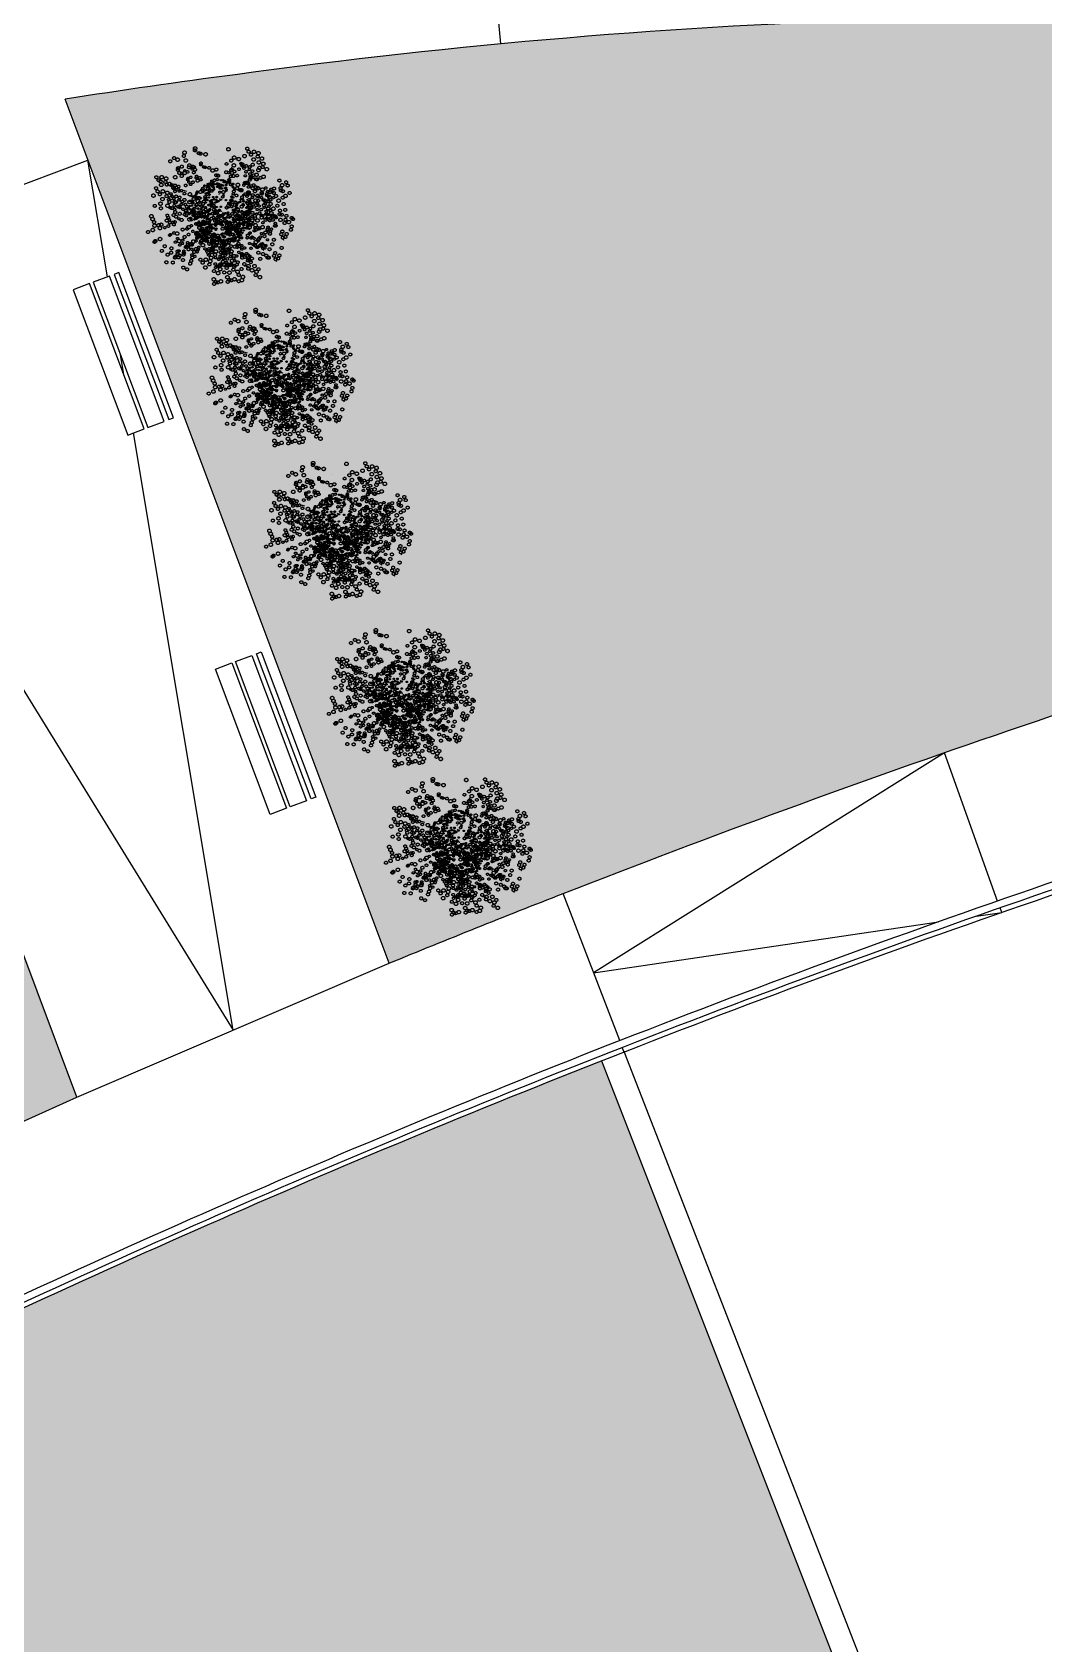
# Model space of a CAD drawing. Header units: millimetres. Extents: x 441061 to 442903, y 4515148 to 4515613.
# Drawn here: x 441858.38 to 441868.8, y 4515570.39 to 4515587 of the extents above; entities that cross this region are included whole.
import ezdxf

# ---------------------------------------------------------------- set-up
doc = ezdxf.new("R2010")
doc.units = ezdxf.units.MM
doc.linetypes.add('PUNTOS2', pattern=[0.125, 0, -0.125])
doc.layers.add('01_cesped', color=7, linetype='Continuous', true_color=0x659a66)
for name, color, linetype in [('01_photinia', 7, 'Continuous'), ('01_piscinas', 254, 'Continuous'), ('ARBOL', 116, 'Continuous')]:
    doc.layers.add(name, color=color, linetype=linetype)

# ---------------------------------------------------------------- blocks, each defined once
blk = doc.blocks.new('A$C43804232')
at = {"layer": 'ARBOL', "color": 98, "linetype": 'PUNTOS2', "ltscale": 10}
for p, q in [((2.194, 4.117), (2.234, 4.109)), ((2.96, 4.157), (2.981, 4.169)), ((2.236, 3.924), (2.276, 3.916)), ((3.483, 3.626), (3.504, 3.637)), ((3.605, 3.906), (3.626, 3.917)), ((0.431, 3.345), (0.427, 3.355)), ((1.587, 3.341), (1.575, 3.373)), ((0.082, 2.589), (0.078, 2.599)), ((0.771, 2.695), (0.679, 2.695)), ((2.421, 2.498), (2.461, 2.49)), ((0.423, 2.18), (0.423, 2.18)), ((1.477, 2.261), (1.498, 2.272)), ((3.451, 2.135), (3.441, 2.253)), ((1.149, 0.989), (1.088, 0.805))]:
    blk.add_line(p, q, dxfattribs=at)
at = {"layer": 'ARBOL', "color": 202, "linetype": 'PUNTOS2', "ltscale": 10}
for p, q in [((2.162, 3.694), (2.193, 3.688)), ((2.195, 3.545), (2.226, 3.539)), ((2.751, 3.725), (2.767, 3.734)), ((3.248, 3.531), (3.264, 3.54)), ((0.806, 3.1), (0.803, 3.108)), ((1.519, 3.018), (1.521, 3.022)), ((1.696, 3.097), (1.686, 3.122)), ((1.875, 3.148), (1.877, 3.153)), ((3.154, 3.316), (3.17, 3.325)), ((2.246, 2.775), (2.252, 2.789)), ((2.642, 2.754), (2.652, 2.738)), ((2.691, 2.83), (2.701, 2.814)), ((2.95, 2.596), (2.961, 2.593)), ((2.337, 2.448), (2.368, 2.442)), ((2.947, 2.257), (2.958, 2.254)), ((3.077, 2.307), (3.087, 2.304)), ((3.129, 2.169), (3.121, 2.26)), ((2.457, 1.787), (2.492, 1.829))]:
    blk.add_line(p, q, dxfattribs=at)
at = {"layer": 'ARBOL', "color": 12, "linetype": 'PUNTOS2', "ltscale": 10}
for p, q in [((0.537, 2.519), (0.534, 2.526)), ((1.067, 2.6), (0.997, 2.6)), ((1.497, 2.776), (1.497, 2.776)), ((1.775, 2.83), (1.745, 2.859)), ((1.863, 2.463), (1.873, 2.46)), ((0.8, 2.204), (0.8, 2.204)), ((1.348, 2.159), (1.269, 2.12)), ((1.611, 2.266), (1.627, 2.275))]:
    blk.add_line(p, q, dxfattribs=at)
at = {"layer": 'ARBOL', "color": 10, "linetype": 'PUNTOS2', "ltscale": 10}
for p, q in [((2.243, 2.235), (2.253, 2.22)), ((1.358, 1.288), (1.312, 1.147))]:
    blk.add_line(p, q, dxfattribs=at)
at = {"layer": 'ARBOL', "color": 98, "linetype": 'PUNTOS2', "ltscale": 10}
blk.add_lwpolyline([(3.742, 3.061), (3.715, 2.975), (3.715, 2.975), (3.718, 2.931)], dxfattribs=at)
at = {"layer": 'ARBOL', "color": 12, "linetype": 'PUNTOS2', "ltscale": 10}
blk.add_lwpolyline([(3.353, 2.882), (3.332, 2.816), (3.332, 2.816), (3.335, 2.781)], dxfattribs=at)
at = {"layer": 'ARBOL', "color": 202, "linetype": 'PUNTOS2', "ltscale": 10}
blk.add_lwpolyline([(2.849, 1.992), (2.813, 1.973), (2.813, 1.973), (2.8, 1.957)], dxfattribs=at)
at = {"layer": 'ARBOL', "color": 98, "linetype": 'PUNTOS2', "ltscale": 10}
for centre, radius in [((1.55, 4.42), 0.0457), ((2.315, 4.449), 0.0457), ((2.353, 4.483), 0.0457), ((2.573, 4.436), 0.0457), ((2.676, 4.405), 0.0457), ((1.156, 4.129), 0.0457), ((1.219, 4.331), 0.0457), ((1.303, 4.203), 0.0526), ((1.32, 4.373), 0.0457), ((1.392, 3.955), 0.0457), ((1.392, 4.152), 0.0457), ((1.455, 4.157), 0.0457), ((1.487, 4.218), 0.0457), ((1.527, 3.936), 0.0457), ((1.622, 4.002), 0.0457), ((1.635, 4.292), 0.0526), ((1.685, 4.204), 0.0457), ((1.77, 4.075), 0.0526), ((1.879, 4.223), 0.0457), ((1.921, 4.029), 0.0457), ((2.006, 3.901), 0.0526), ((2.06, 4.261), 0.0457), ((2.074, 4.1), 0.0457), ((2.184, 4.085), 0.0457), ((2.202, 4.145), 0.0457), ((2.226, 3.892), 0.0457), ((2.243, 4.291), 0.0457), ((2.244, 3.951), 0.0457), ((2.359, 4.105), 0.0526), ((2.357, 4.256), 0.0457), ((2.437, 4.354), 0.0526), ((2.46, 4.224), 0.0457), ((2.528, 3.945), 0.0457), ((2.714, 4.142), 0.0457), ((2.796, 4.27), 0.0457), ((2.798, 4.107), 0.0457), ((2.887, 4.225), 0.0457), ((2.906, 4.15), 0.0457), ((3.214, 4.096), 0.0457), ((3.442, 4.018), 0.0457), ((3.532, 3.973), 0.0457), ((3.551, 3.899), 0.0457), ((0.242, 3.395), 0.0526), ((0.292, 3.529), 0.0526), ((0.393, 3.501), 0.0457), ((0.461, 3.626), 0.0526), ((0.572, 3.527), 0.0526), ((0.622, 3.661), 0.0526), ((0.722, 3.633), 0.0457), ((0.741, 3.539), 0.0526), ((0.791, 3.758), 0.0526), ((0.807, 3.504), 0.0526), ((0.945, 3.436), 0.0526), ((1.017, 3.65), 0.0526), ((1.046, 3.554), 0.0457), ((1.085, 3.441), 0.0457), ((1.336, 3.407), 0.0526), ((1.359, 3.463), 0.0526), ((1.408, 3.597), 0.0526), ((1.5, 3.816), 0.0457), ((1.509, 3.569), 0.0457), ((1.593, 3.441), 0.0526), ((1.651, 3.802), 0.0526), ((1.736, 3.642), 0.0457), ((1.763, 3.761), 0.0457), ((1.858, 3.827), 0.0457), ((1.887, 3.628), 0.0526), ((1.992, 3.745), 0.0457), ((2.143, 3.833), 0.0526), ((2.173, 3.707), 0.0457), ((2.26, 3.528), 0.0457), ((2.328, 3.653), 0.0526), ((2.344, 3.4), 0.0526), ((2.555, 3.546), 0.0526), ((2.583, 3.45), 0.0457), ((2.719, 3.626), 0.0457), ((2.768, 3.761), 0.0457), ((2.833, 3.591), 0.0457), ((2.903, 3.418), 0.0457), ((2.956, 3.871), 0.0457), ((3.076, 3.489), 0.0457), ((3.092, 3.817), 0.0457), ((3.113, 3.445), 0.0457), ((3.127, 3.56), 0.0457), ((3.236, 3.725), 0.0457), ((3.36, 3.89), 0.0457), ((3.374, 3.518), 0.0457), ((3.429, 3.619), 0.0457), ((3.444, 3.856), 0.0457), ((3.487, 3.654), 0.0457), ((3.494, 3.691), 0.0457), ((3.518, 3.427), 0.0457), ((0.136, 3.193), 0.0457), ((0.234, 3.233), 0.0457), ((0.329, 3.299), 0.0457), ((0.359, 3.1), 0.0526), ((0.441, 2.917), 0.0526), ((0.477, 3.373), 0.0526), ((0.61, 3.014), 0.0526), ((0.634, 3.337), 0.0457), ((1.004, 3.26), 0.0457), ((1.179, 3.126), 0.0526), ((1.179, 3.07), 0.0457), ((1.351, 3.301), 0.0457), ((1.396, 2.95), 0.0526), ((1.446, 3.367), 0.0457), ((1.475, 3.167), 0.0526), ((1.731, 3.372), 0.0526), ((1.79, 3.196), 0.0457), ((1.872, 3.377), 0.0457), ((1.897, 2.938), 0.0457), ((2.074, 3.14), 0.0457), ((2.102, 3.26), 0.0457), ((2.173, 2.959), 0.0526), ((2.197, 3.326), 0.0457), ((2.226, 3.126), 0.0526), ((2.274, 2.931), 0.0457), ((2.331, 3.244), 0.0457), ((2.342, 3.056), 0.0526), ((2.482, 3.331), 0.0526), ((2.542, 3.155), 0.0457), ((2.565, 3.39), 0.0457), ((2.623, 3.336), 0.0457), ((2.921, 3.398), 0.0457), ((2.998, 3.32), 0.0526), ((3.099, 3.292), 0.0457), ((3.327, 3.379), 0.0457), ((3.396, 3.055), 0.0526), ((3.497, 3.173), 0.0457), ((3.537, 3.06), 0.0457), ((3.654, 2.935), 0.0457), ((3.723, 3.06), 0.0526), ((3.729, 3.241), 0.0526), ((3.8, 3.048), 0.0457), ((3.83, 3.359), 0.0457), ((3.855, 3.16), 0.0526), ((3.904, 3.294), 0.0526), ((4.005, 3.266), 0.0457), ((4.074, 3.391), 0.0526), ((0.127, 2.617), 0.0526), ((0.391, 2.783), 0.0526), ((0.478, 2.687), 0.0457), ((0.626, 2.761), 0.0526), ((0.764, 2.692), 0.0526), ((0.823, 2.516), 0.0457), ((0.854, 2.693), 0.0457), ((0.952, 2.733), 0.0457), ((1.227, 2.854), 0.0526), ((1.328, 2.826), 0.0457), ((1.691, 2.634), 0.0457), ((1.739, 2.67), 0.0457), ((1.834, 2.736), 0.0457), ((1.863, 2.536), 0.0526), ((1.981, 2.81), 0.0526), ((2.119, 2.741), 0.0526), ((2.175, 2.656), 0.0457), ((2.358, 2.803), 0.0526), ((2.356, 2.444), 0.0457), ((2.496, 2.735), 0.0526), ((2.572, 2.5), 0.0457), ((2.597, 2.853), 0.0457), ((2.637, 2.74), 0.0457), ((2.653, 2.526), 0.0526), ((2.65, 2.751), 0.0457), ((2.662, 2.448), 0.0457), ((2.713, 2.519), 0.0457), ((2.733, 2.633), 0.0457), ((2.888, 2.503), 0.0526), ((2.908, 2.617), 0.0526), ((3.026, 2.784), 0.0457), ((3.099, 2.807), 0.0526), ((3.109, 2.666), 0.0457), ((3.152, 2.498), 0.0457), ((3.247, 2.564), 0.0457), ((3.378, 2.89), 0.0526), ((3.394, 2.637), 0.0526), ((3.455, 2.879), 0.0457), ((3.532, 2.569), 0.0526), ((3.658, 2.488), 0.0526), ((3.708, 2.622), 0.0526), ((3.8, 2.842), 0.0457), ((3.808, 2.594), 0.0457), ((3.877, 2.719), 0.0526), ((3.893, 2.466), 0.0526), ((3.975, 2.749), 0.0457), ((4.044, 2.874), 0.0526), ((4.103, 2.612), 0.0526), ((4.114, 2.457), 0.0457), ((4.131, 2.516), 0.0457), ((4.14, 2.835), 0.0526), ((4.168, 2.739), 0.0457), ((0.729, 2.218), 0.0457), ((0.752, 2.106), 0.0526), ((0.902, 2.212), 0.0457), ((0.92, 2.265), 0.0457), ((1.176, 1.979), 0.0457), ((1.233, 2.295), 0.0457), ((1.427, 2.401), 0.0457), ((1.737, 2.023), 0.0457), ((1.952, 2.088), 0.0457), ((2.056, 2.284), 0.132), ((2.066, 2.053), 0.0457), ((2.221, 1.999), 0.0457), ((2.292, 2.11), 0.0457), ((2.358, 2.281), 0.0457), ((2.546, 2.324), 0.0457), ((2.899, 1.997), 0.0526), ((2.949, 2.131), 0.0526), ((3.017, 2.385), 0.0457), ((3.046, 2.185), 0.0526), ((3.049, 2.103), 0.0457), ((3.134, 1.974), 0.0526), ((3.145, 2.232), 0.0457), ((3.168, 2.348), 0.0457), ((3.176, 1.951), 0.0526), ((3.176, 2.396), 0.0457), ((3.226, 2.086), 0.0526), ((3.276, 2.364), 0.0526), ((3.326, 2.057), 0.0457), ((3.362, 2.275), 0.0457), ((3.411, 1.929), 0.0526), ((3.444, 2.303), 0.0457), ((3.551, 2.286), 0.0457), ((3.592, 2.393), 0.0457), ((3.623, 2.206), 0.0457), ((3.65, 2.326), 0.0457), ((3.745, 2.392), 0.0457), ((3.774, 2.193), 0.0526), ((3.822, 1.998), 0.0457), ((3.879, 2.31), 0.0457), ((3.891, 2.122), 0.0526), ((4.031, 2.398), 0.0526), ((4.073, 1.98), 0.0526), ((4.146, 2.195), 0.0526), ((4.156, 2.039), 0.0457), ((4.171, 2.403), 0.0457), ((4.174, 2.099), 0.0457), ((4.214, 1.985), 0.0457), ((0.053, 1.601), 0.0526), ((0.112, 1.595), 0.0457), ((0.203, 1.707), 0.0457), ((0.221, 1.76), 0.0457), ((0.248, 1.915), 0.0526), ((0.626, 1.53), 0.0526), ((0.703, 1.568), 0.0457), ((1.041, 1.632), 0.0457), ((1.39, 1.7), 0.0457), ((1.573, 1.645), 0.0526), ((1.596, 1.483), 0.0457), ((1.664, 1.608), 0.0526), ((1.779, 1.562), 0.0457), ((1.937, 1.83), 0.0457), ((1.985, 1.478), 0.0526), ((1.983, 1.779), 0.0457), ((2.085, 1.462), 0.0457), ((2.093, 1.624), 0.0526), ((2.18, 1.528), 0.0457), ((2.358, 1.584), 0.0526), ((2.484, 1.614), 0.0457), ((2.591, 1.816), 0.0526), ((2.638, 1.532), 0.0526), ((2.663, 1.521), 0.0526), ((2.666, 1.765), 0.0526), ((2.779, 1.537), 0.0457), ((2.792, 1.794), 0.0457), ((2.892, 1.658), 0.0526), ((2.891, 1.834), 0.0457), ((2.986, 1.9), 0.0457), ((3.015, 1.701), 0.0526), ((3.122, 1.484), 0.0457), ((3.263, 1.855), 0.0457), ((3.455, 1.601), 0.0457), ((3.463, 1.763), 0.0526), ((3.513, 1.898), 0.0526), ((3.55, 1.667), 0.0457), ((3.613, 1.869), 0.0457), ((3.698, 1.741), 0.0526), ((0.166, 1.276), 0.0526), ((0.266, 1.248), 0.0457), ((0.318, 0.948), 0.0457), ((0.371, 1.054), 0.0526), ((0.407, 1.299), 0.0526), ((0.558, 1.405), 0.0457), ((0.589, 1.17), 0.0457), ((0.621, 1.387), 0.0457), ((0.629, 1.056), 0.0457), ((0.679, 1.047), 0.0457), ((0.778, 1.087), 0.0457), ((0.786, 1.249), 0.0526), ((0.873, 1.153), 0.0457), ((0.902, 0.954), 0.0526), ((1.446, 1.377), 0.0526), ((1.606, 1.202), 0.0457), ((1.68, 1.355), 0.0526), ((1.807, 1.009), 0.0457), ((1.822, 1.266), 0.0457), ((1.936, 1.232), 0.0457), ((1.986, 1.422), 0.0457), ((2.024, 1.039), 0.0457), ((2.209, 1.328), 0.0526), ((2.215, 1.086), 0.0457), ((2.444, 1.291), 0.0526), ((2.508, 1.103), 0.0457), ((2.738, 1.15), 0.0457), ((2.854, 0.977), 0.0526), ((2.889, 1.414), 0.0526), ((2.965, 1.333), 0.0457), ((3.121, 1.253), 0.0457), ((3.211, 1.422), 0.0457), ((3.228, 1.106), 0.0457), ((3.275, 1.093), 0.0457), ((3.298, 0.968), 0.0457), ((3.354, 0.94), 0.0457), ((3.376, 1.358), 0.0457), ((3.441, 1.068), 0.0457), ((3.476, 1.318), 0.0457), ((3.56, 1.284), 0.0457), ((3.669, 1.068), 0.0457), ((3.732, 1.182), 0.0457), ((0.408, 0.825), 0.0457), ((0.882, 0.541), 0.0526), ((0.931, 0.675), 0.0526), ((1.008, 0.501), 0.0457), ((1.032, 0.647), 0.0457), ((1.101, 0.772), 0.0526), ((1.117, 0.518), 0.0526), ((1.116, 0.686), 0.0457), ((1.223, 0.888), 0.0526), ((1.315, 0.556), 0.0526), ((1.365, 0.69), 0.0526), ((1.402, 0.46), 0.0457), ((1.466, 0.662), 0.0457), ((1.534, 0.787), 0.0526), ((1.55, 0.534), 0.0526), ((1.649, 0.741), 0.0457), ((1.657, 0.903), 0.0526), ((1.688, 0.466), 0.0526), ((1.76, 0.68), 0.0526), ((1.828, 0.471), 0.0457), ((1.84, 0.8), 0.0457), ((1.966, 0.902), 0.0457), ((2.056, 0.85), 0.0457), ((2.107, 0.921), 0.0457), ((2.213, 0.63), 0.0457), ((2.33, 0.457), 0.0526), ((2.624, 0.93), 0.0526), ((2.991, 0.533), 0.0457), ((3.067, 0.734), 0.0457), ((3.171, 0.92), 0.0457), ((3.198, 0.719), 0.0457), ((3.253, 0.916), 0.0457), ((3.255, 0.607), 0.0457), ((3.329, 0.842), 0.0457), ((3.354, 0.83), 0.0457), ((3.483, 0.561), 0.0457), ((3.502, 0.756), 0.0457), ((0.874, 0.379), 0.0457), ((0.969, 0.445), 0.0457), ((1.209, 0.354), 0.0457), ((1.308, 0.394), 0.0457), ((1.432, 0.261), 0.0526), ((1.747, 0.289), 0.0457), ((2.056, 0.169), 0.0526), ((2.147, 0.203), 0.0526), ((2.24, 0.244), 0.0457), ((2.341, 0.379), 0.0526), ((2.35, 0.255), 0.0526), ((2.433, 0.413), 0.0526), ((2.48, 0.191), 0.0526), ((2.534, 0.046), 0.0457), ((2.765, 0.4), 0.0526), ((2.819, 0.255), 0.0457), ((2.844, 0.229), 0.0457), ((3.129, 0.438), 0.0457)]:
    blk.add_circle(centre, radius, dxfattribs=at)
at = {"layer": 'ARBOL', "color": 202, "linetype": 'PUNTOS2', "ltscale": 10}
for centre, radius in [((1.667, 3.927), 0.0351), ((2.255, 3.95), 0.0351), ((2.284, 3.975), 0.0351), ((2.454, 3.94), 0.0351), ((2.533, 3.915), 0.0351), ((1.083, 3.417), 0.0405), ((1.363, 3.703), 0.0351), ((1.412, 3.859), 0.0351), ((1.477, 3.76), 0.0405), ((1.49, 3.891), 0.0351), ((1.546, 3.721), 0.0351), ((1.545, 3.569), 0.0351), ((1.594, 3.725), 0.0351), ((1.619, 3.772), 0.0351), ((1.628, 3.462), 0.0351), ((1.649, 3.554), 0.0351), ((1.722, 3.605), 0.0351), ((1.732, 3.828), 0.0405), ((1.745, 3.452), 0.0405), ((1.771, 3.761), 0.0351), ((1.836, 3.662), 0.0405), ((1.831, 3.42), 0.0351), ((1.904, 3.471), 0.0351), ((1.92, 3.775), 0.0351), ((1.952, 3.627), 0.0351), ((2.017, 3.528), 0.0405), ((2.059, 3.805), 0.0351), ((2.07, 3.681), 0.0351), ((2.123, 3.475), 0.0405), ((2.155, 3.669), 0.0351), ((2.168, 3.715), 0.0351), ((2.187, 3.521), 0.0351), ((2.2, 3.828), 0.0351), ((2.201, 3.566), 0.0351), ((2.289, 3.685), 0.0405), ((2.288, 3.801), 0.0351), ((2.349, 3.876), 0.0405), ((2.367, 3.776), 0.0351), ((2.419, 3.562), 0.0351), ((2.562, 3.713), 0.0351), ((2.604, 3.42), 0.0351), ((2.625, 3.811), 0.0351), ((2.627, 3.687), 0.0351), ((2.695, 3.777), 0.0351), ((2.71, 3.72), 0.0351), ((2.748, 3.504), 0.0351), ((2.853, 3.463), 0.0351), ((2.947, 3.678), 0.0351), ((3.059, 3.519), 0.0351), ((3.122, 3.618), 0.0351), ((3.124, 3.493), 0.0351), ((3.192, 3.583), 0.0351), ((3.206, 3.526), 0.0351), ((0.579, 2.983), 0.0351), ((0.655, 3.014), 0.0351), ((0.661, 3.139), 0.0405), ((0.699, 3.242), 0.0405), ((0.728, 3.065), 0.0351), ((0.776, 3.22), 0.0351), ((0.829, 3.316), 0.0405), ((0.841, 3.122), 0.0405), ((0.915, 3.24), 0.0405), ((0.953, 3.343), 0.0405), ((0.962, 3.094), 0.0351), ((1.03, 3.321), 0.0351), ((1.044, 3.25), 0.0405), ((1.095, 3.223), 0.0405), ((1.201, 3.17), 0.0405), ((1.247, 3.035), 0.0351), ((1.257, 3.335), 0.0405), ((1.279, 3.261), 0.0351), ((1.309, 3.174), 0.0351), ((1.382, 2.932), 0.0405), ((1.502, 3.148), 0.0405), ((1.514, 3.066), 0.0351), ((1.52, 3.191), 0.0405), ((1.558, 3.294), 0.0405), ((1.543, 3.012), 0.024), ((1.587, 3.117), 0.0351), ((1.609, 2.963), 0.0405), ((1.635, 3.273), 0.0351), ((1.681, 2.98), 0.024), ((1.7, 3.174), 0.0405), ((1.731, 3.195), 0.0208), ((1.74, 3.008), 0.024), ((1.772, 3.093), 0.024), ((1.776, 3.176), 0.0208), ((1.806, 3.121), 0.0405), ((1.81, 3.328), 0.0351), ((1.826, 2.984), 0.024), ((1.83, 3.225), 0.024), ((1.827, 3.166), 0.0208), ((1.852, 2.986), 0.0351), ((1.889, 3.253), 0.024), ((1.899, 3.143), 0.024), ((1.914, 3.125), 0.0351), ((1.926, 3.318), 0.0405), ((1.913, 3.211), 0.0208), ((1.938, 3.081), 0.0208), ((1.975, 3.229), 0.024), ((1.979, 3.162), 0.024), ((2.007, 3.408), 0.0351), ((2.032, 2.937), 0.0208), ((2.037, 3.111), 0.024), ((2.038, 3.189), 0.024), ((2.047, 3.079), 0.024), ((2.07, 2.943), 0.0351), ((2.061, 3.147), 0.0208), ((2.069, 3.012), 0.024), ((2.091, 3.035), 0.0351), ((2.116, 2.969), 0.0208), ((2.123, 3.165), 0.024), ((2.146, 3.379), 0.0351), ((2.14, 3.018), 0.0208), ((2.164, 3.085), 0.0351), ((2.162, 3.058), 0.024), ((2.187, 2.932), 0.0405), ((2.213, 3.241), 0.0351), ((2.266, 3.337), 0.0405), ((2.268, 3.022), 0.0351), ((2.278, 3.142), 0.0405), ((2.36, 3.168), 0.0208), ((2.384, 3.09), 0.0405), ((2.37, 2.956), 0.0208), ((2.38, 3.036), 0.0208), ((2.43, 2.954), 0.0351), ((2.418, 2.986), 0.0208), ((2.44, 3.254), 0.0405), ((2.432, 3.144), 0.024), ((2.448, 3.135), 0.0351), ((2.444, 3.099), 0.0208), ((2.446, 3.212), 0.0208), ((2.462, 3.181), 0.0351), ((2.466, 3.08), 0.0208), ((2.469, 2.977), 0.0208), ((2.492, 3.093), 0.0351), ((2.492, 3.193), 0.0208), ((2.496, 3.089), 0.0208), ((2.541, 2.953), 0.024), ((2.566, 3.316), 0.0351), ((2.555, 3.021), 0.0208), ((2.567, 3.066), 0.024), ((2.581, 3.134), 0.0208), ((2.623, 2.965), 0.0208), ((2.654, 3.289), 0.0351), ((2.708, 3.156), 0.0351), ((2.722, 3.141), 0.0351), ((2.781, 3.081), 0.0405), ((2.841, 3.211), 0.0351), ((2.858, 3.06), 0.0351), ((2.869, 3.177), 0.0351), ((2.88, 3.265), 0.0351), ((2.963, 3.392), 0.0351), ((3.033, 3.127), 0.0351), ((3.07, 3.233), 0.0351), ((3.112, 3.311), 0.0351), ((3.157, 3.338), 0.0351), ((3.163, 3.366), 0.0351), ((3.164, 2.968), 0.0351), ((3.181, 3.163), 0.0351), ((0.75, 2.911), 0.0405), ((1.678, 2.922), 0.0208), ((1.934, 2.787), 0.0351), ((1.973, 2.734), 0.024), ((2.027, 2.819), 0.0208), ((2.045, 2.837), 0.024), ((2.146, 2.804), 0.0405), ((2.154, 2.755), 0.024), ((2.157, 2.838), 0.0208), ((2.186, 2.877), 0.024), ((2.211, 2.888), 0.024), ((2.208, 2.829), 0.0208), ((2.224, 2.782), 0.0351), ((2.276, 2.878), 0.0405), ((2.271, 2.915), 0.024), ((2.289, 2.683), 0.0405), ((2.28, 2.805), 0.024), ((2.294, 2.874), 0.0208), ((2.302, 2.739), 0.024), ((2.312, 2.464), 0.024), ((2.338, 2.554), 0.0208), ((2.349, 2.695), 0.0208), ((2.395, 2.631), 0.0405), ((2.382, 2.5), 0.024), ((2.385, 2.583), 0.0208), ((2.39, 2.824), 0.0208), ((2.397, 2.44), 0.024), ((2.415, 2.903), 0.024), ((2.434, 2.771), 0.024), ((2.437, 2.574), 0.0208), ((2.438, 2.854), 0.0208), ((2.453, 2.45), 0.0351), ((2.454, 2.504), 0.0208), ((2.472, 2.722), 0.0351), ((2.503, 2.634), 0.0351), ((2.489, 2.844), 0.0208), ((2.515, 2.47), 0.0405), ((2.513, 2.643), 0.0351), ((2.508, 2.55), 0.024), ((2.506, 2.775), 0.0208), ((2.522, 2.619), 0.0208), ((2.531, 2.484), 0.024), ((2.561, 2.465), 0.0351), ((2.552, 2.704), 0.0208), ((2.561, 2.821), 0.024), ((2.577, 2.552), 0.0351), ((2.575, 2.889), 0.0208), ((2.576, 2.476), 0.0208), ((2.577, 2.44), 0.0208), ((2.583, 2.754), 0.024), ((2.585, 2.637), 0.024), ((2.601, 2.49), 0.0208), ((2.623, 2.53), 0.024), ((2.629, 2.747), 0.0208), ((2.647, 2.863), 0.0208), ((2.653, 2.76), 0.0208), ((2.696, 2.453), 0.0405), ((2.677, 2.822), 0.0208), ((2.711, 2.54), 0.0405), ((2.694, 2.919), 0.0208), ((2.702, 2.836), 0.0208), ((2.702, 2.502), 0.0208), ((2.727, 2.454), 0.0208), ((2.74, 2.773), 0.024), ((2.743, 2.667), 0.0208), ((2.761, 2.53), 0.0208), ((2.762, 2.87), 0.0208), ((2.788, 2.822), 0.0208), ((2.803, 2.668), 0.0351), ((2.811, 2.778), 0.0208), ((2.837, 2.898), 0.0208), ((2.859, 2.686), 0.0405), ((2.845, 2.828), 0.024), ((2.866, 2.578), 0.0351), ((2.857, 2.505), 0.0208), ((2.86, 2.896), 0.0208), ((2.866, 2.67), 0.0208), ((2.882, 2.632), 0.0208), ((2.883, 2.444), 0.0208), ((2.899, 2.448), 0.0351), ((2.916, 2.81), 0.0208), ((2.931, 2.611), 0.0208), ((2.934, 2.685), 0.0208), ((2.938, 2.767), 0.0208), ((2.948, 2.641), 0.0208), ((2.972, 2.499), 0.0351), ((3.012, 2.495), 0.0208), ((3.073, 2.75), 0.0405), ((3.086, 2.556), 0.0405), ((3.087, 2.877), 0.0405), ((3.133, 2.741), 0.0351), ((3.192, 2.503), 0.0405), ((3.195, 2.881), 0.0351), ((2.287, 2.407), 0.0351), ((2.288, 2.282), 0.0351), ((2.294, 1.947), 0.024), ((2.292, 2.187), 0.0208), ((2.304, 2.142), 0.0208), ((2.321, 2.354), 0.024), ((2.326, 2.17), 0.024), ((2.335, 2.422), 0.0208), ((2.343, 2.287), 0.024), ((2.343, 2.148), 0.0208), ((2.387, 2.178), 0.0208), ((2.39, 2.244), 0.0208), ((2.395, 2.087), 0.024), ((2.398, 2.243), 0.0208), ((2.398, 2.007), 0.0208), ((2.414, 2.293), 0.0208), ((2.433, 2.315), 0.0351), ((2.438, 2.117), 0.024), ((2.453, 1.96), 0.0208), ((2.478, 2), 0.0208), ((2.493, 2.408), 0.0208), ((2.523, 2.41), 0.0351), ((2.518, 2.068), 0.0208), ((2.53, 2.133), 0.0208), ((2.53, 1.991), 0.0208), ((2.56, 2.116), 0.024), ((2.601, 1.967), 0.024), ((2.677, 2.054), 0.024), ((2.705, 2.063), 0.0405), ((2.699, 1.938), 0.0351), ((2.693, 2.314), 0.024), ((2.694, 2.376), 0.0208), ((2.693, 2.364), 0.0208), ((2.698, 2.025), 0.0208), ((2.716, 2.273), 0.0208), ((2.743, 2.166), 0.0405), ((2.736, 2.101), 0.024), ((2.772, 1.989), 0.0351), ((2.77, 2.318), 0.0208), ((2.772, 2.343), 0.0208), ((2.78, 1.979), 0.0208), ((2.795, 2.361), 0.0351), ((2.783, 2.057), 0.0208), ((2.818, 2.208), 0.0405), ((2.82, 2.144), 0.0351), ((2.806, 2.106), 0.0208), ((2.812, 2.35), 0.0208), ((2.818, 2.228), 0.0208), ((2.842, 1.997), 0.024), ((2.863, 1.969), 0.0208), ((2.885, 2.046), 0.0405), ((2.878, 2.257), 0.0208), ((2.894, 2.244), 0.0351), ((2.895, 2.181), 0.0208), ((2.911, 2.333), 0.0351), ((2.918, 2.028), 0.0405), ((2.9, 2.368), 0.0208), ((2.903, 2.053), 0.024), ((2.918, 2.37), 0.0351), ((2.917, 1.987), 0.024), ((2.928, 2.272), 0.0208), ((2.956, 2.131), 0.0405), ((2.958, 2.264), 0.0208), ((2.985, 1.954), 0.0351), ((2.972, 2.274), 0.0208), ((2.973, 2.059), 0.0208), ((2.977, 2.014), 0.024), ((2.995, 2.345), 0.0405), ((2.993, 2.381), 0.0208), ((3, 1.973), 0.0208), ((3.009, 2.343), 0.0208), ((3.033, 2.11), 0.0351), ((3.061, 2.277), 0.0351), ((3.057, 2.322), 0.0208), ((3.062, 1.991), 0.024), ((3.06, 2.396), 0.0208), ((3.075, 2.353), 0.0208), ((3.098, 2.011), 0.0405), ((3.124, 2.298), 0.0351), ((3.177, 1.987), 0.0405), ((3.206, 2.286), 0.0351), ((3.237, 2.368), 0.0351), ((3.254, 1.965), 0.0351), ((3.261, 2.224), 0.0351), ((2.288, 1.746), 0.0405), ((2.287, 1.614), 0.0208), ((2.304, 1.837), 0.024), ((2.31, 1.816), 0.024), ((2.307, 1.757), 0.0208), ((2.318, 1.906), 0.0208), ((2.355, 1.52), 0.0405), ((2.342, 1.664), 0.024), ((2.339, 1.605), 0.0208), ((2.343, 1.933), 0.024), ((2.369, 1.844), 0.024), ((2.385, 1.768), 0.0351), ((2.378, 1.734), 0.024), ((2.39, 1.917), 0.0208), ((2.392, 1.802), 0.0208), ((2.401, 1.691), 0.024), ((2.41, 1.581), 0.024), ((2.424, 1.649), 0.0208), ((2.435, 1.947), 0.0208), ((2.468, 1.924), 0.0405), ((2.475, 1.917), 0.024), ((2.474, 1.861), 0.0208), ((2.504, 1.705), 0.0405), ((2.523, 1.697), 0.0405), ((2.525, 1.885), 0.0405), ((2.509, 1.843), 0.0208), ((2.533, 1.623), 0.0208), ((2.536, 1.755), 0.0208), ((2.538, 1.803), 0.0208), ((2.58, 1.702), 0.024), ((2.583, 1.785), 0.0208), ((2.586, 1.825), 0.0208), ((2.595, 1.642), 0.024), ((2.612, 1.709), 0.0351), ((2.608, 1.537), 0.024), ((2.623, 1.907), 0.0351), ((2.623, 1.901), 0.024), ((2.638, 1.834), 0.024), ((2.635, 1.775), 0.0208), ((2.652, 1.706), 0.0208), ((2.654, 1.529), 0.0208), ((2.655, 1.493), 0.0208), ((2.697, 1.615), 0.0405), ((2.678, 1.543), 0.0208), ((2.699, 1.803), 0.0405), ((2.697, 1.861), 0.024), ((2.7, 1.583), 0.024), ((2.706, 1.751), 0.024), ((2.72, 1.82), 0.0208), ((2.728, 1.685), 0.024), ((2.755, 1.553), 0.0351), ((2.774, 1.677), 0.0208), ((2.794, 1.835), 0.0405), ((2.775, 1.641), 0.0208), ((2.782, 1.838), 0.024), ((2.797, 1.902), 0.0208), ((2.799, 1.691), 0.0208), ((2.821, 1.731), 0.024), ((2.824, 1.816), 0.0208), ((2.875, 1.491), 0.0351), ((2.876, 1.668), 0.0351), ((2.886, 1.834), 0.024), ((2.883, 1.751), 0.0208), ((2.904, 1.791), 0.024), ((2.945, 1.621), 0.0351), ((3.072, 1.571), 0.0351), ((3.132, 1.759), 0.0351), ((3.138, 1.883), 0.0405), ((3.148, 1.541), 0.0351), ((3.205, 1.81), 0.0351), ((3.213, 1.514), 0.0351), ((2.58, 1.412), 0.0351), ((3.345, 1.436), 0.0351)]:
    blk.add_circle(centre, radius, dxfattribs=at)
at = {"layer": 'ARBOL', "color": 12, "linetype": 'PUNTOS2', "ltscale": 10}
for centre, radius in [((3.343, 3.02), 0.0405), ((3.421, 3.111), 0.0351), ((3.44, 2.958), 0.0405), ((3.478, 3.061), 0.0405), ((3.555, 3.04), 0.0351), ((3.608, 3.136), 0.0405), ((0.573, 2.54), 0.0405), ((0.775, 2.668), 0.0405), ((0.814, 2.771), 0.0405), ((0.842, 2.594), 0.0351), ((0.944, 2.845), 0.0405), ((0.956, 2.651), 0.0405), ((1.062, 2.598), 0.0405), ((1.108, 2.463), 0.0351), ((1.131, 2.599), 0.0351), ((1.124, 2.568), 0.024), ((1.147, 2.527), 0.0208), ((1.192, 2.709), 0.024), ((1.207, 2.63), 0.0351), ((1.209, 2.497), 0.024), ((1.209, 2.688), 0.0208), ((1.274, 2.695), 0.0208), ((1.291, 2.483), 0.0208), ((1.297, 2.706), 0.0208), ((1.306, 2.457), 0.0208), ((1.353, 2.501), 0.024), ((1.356, 2.747), 0.024), ((1.382, 2.889), 0.0351), ((1.39, 2.489), 0.0208), ((1.419, 2.722), 0.0405), ((1.496, 2.701), 0.0351), ((1.549, 2.797), 0.0405), ((1.579, 2.647), 0.024), ((1.608, 2.69), 0.0208), ((1.662, 2.632), 0.0208), ((1.675, 2.469), 0.0208), ((1.685, 2.643), 0.0208), ((1.734, 2.756), 0.0208), ((1.749, 2.898), 0.024), ((1.775, 2.553), 0.0351), ((1.772, 2.831), 0.024), ((1.795, 2.552), 0.0208), ((1.812, 2.581), 0.0351), ((1.801, 2.803), 0.0208), ((1.846, 2.784), 0.0208), ((3.288, 2.441), 0.0405), ((3.285, 2.784), 0.0351), ((3.327, 2.544), 0.0405), ((3.338, 2.88), 0.0405), ((3.397, 2.871), 0.0351), ((3.398, 2.713), 0.0351), ((3.404, 2.523), 0.0351), ((3.457, 2.619), 0.0405), ((3.469, 2.424), 0.0405), ((3.533, 2.642), 0.0351), ((3.585, 2.738), 0.0405), ((3.631, 2.536), 0.0405), ((3.652, 2.463), 0.0351), ((3.659, 2.708), 0.0405), ((3.681, 2.634), 0.0351), ((0.665, 2), 0.0405), ((1.035, 2.233), 0.0351), ((1.053, 2.147), 0.0405), ((1.056, 2.345), 0.0208), ((1.063, 2.051), 0.0208), ((1.067, 2.413), 0.0208), ((1.117, 2.101), 0.024), ((1.118, 2.431), 0.024), ((1.115, 2.042), 0.0208), ((1.145, 2.047), 0.0208), ((1.168, 2.229), 0.0351), ((1.182, 2.269), 0.0351), ((1.177, 2.128), 0.024), ((1.186, 2.018), 0.024), ((1.2, 2.087), 0.0208), ((1.202, 2.348), 0.0208), ((1.215, 2.329), 0.0208), ((1.226, 2.397), 0.0208), ((1.239, 2.072), 0.0208), ((1.257, 2.227), 0.024), ((1.262, 2.105), 0.024), ((1.262, 1.966), 0.024), ((1.26, 2.31), 0.0208), ((1.315, 2.36), 0.024), ((1.312, 2.301), 0.0208), ((1.321, 1.994), 0.024), ((1.339, 2.103), 0.024), ((1.344, 1.952), 0.0208), ((1.379, 2.05), 0.0351), ((1.407, 1.97), 0.024), ((1.423, 2.293), 0.0351), ((1.483, 1.968), 0.024), ((1.52, 2.401), 0.0208), ((1.572, 2.374), 0.0351), ((1.563, 2.081), 0.0208), ((1.568, 2.189), 0.024), ((1.566, 1.954), 0.0208), ((1.636, 2.106), 0.024), ((1.651, 2.174), 0.0208), ((1.654, 2.311), 0.0208), ((1.653, 2.032), 0.0208), ((1.679, 1.984), 0.0208), ((1.695, 2.234), 0.024), ((1.713, 2.193), 0.024), ((1.735, 2.141), 0.0208), ((1.756, 2.029), 0.0208), ((1.774, 2.047), 0.024), ((1.81, 2.083), 0.0351), ((1.801, 2.01), 0.0208), ((1.856, 2.06), 0.024), ((1.853, 2.001), 0.0208), ((3.282, 2.316), 0.0351), ((3.355, 2.367), 0.0351), ((3.378, 2.214), 0.0405), ((3.415, 2.064), 0.0351), ((3.459, 2.304), 0.0351), ((3.467, 2.16), 0.0405), ((3.575, 2.371), 0.0405), ((3.608, 2.05), 0.0405), ((3.639, 2.417), 0.0351), ((3.663, 2.215), 0.0405), ((3.672, 2.096), 0.0351), ((3.683, 2.375), 0.0351), ((3.685, 2.142), 0.0351), ((3.716, 2.054), 0.0351), ((0.515, 1.759), 0.0405), ((0.561, 1.754), 0.0351), ((0.602, 1.509), 0.0405), ((0.631, 1.84), 0.0351), ((0.645, 1.881), 0.0351), ((0.679, 1.487), 0.0351), ((0.788, 1.526), 0.0405), ((0.903, 1.608), 0.0351), ((0.956, 1.704), 0.0405), ((0.953, 1.594), 0.0351), ((1.015, 1.733), 0.0351), ((1.079, 1.488), 0.0405), ((1.162, 1.936), 0.0208), ((1.204, 1.834), 0.024), ((1.207, 1.917), 0.0208), ((1.259, 1.907), 0.0208), ((1.276, 1.782), 0.0351), ((1.315, 1.741), 0.0208), ((1.33, 1.884), 0.024), ((1.353, 1.817), 0.024), ((1.376, 1.603), 0.024), ((1.399, 1.774), 0.0208), ((1.416, 1.585), 0.024), ((1.429, 1.918), 0.0208), ((1.445, 1.863), 0.024), ((1.459, 1.568), 0.0208), ((1.498, 1.536), 0.024), ((1.509, 1.876), 0.0208), ((1.519, 1.474), 0.024), ((1.543, 1.835), 0.0351), ((1.535, 1.579), 0.024), ((1.556, 1.608), 0.024), ((1.587, 1.587), 0.0405), ((1.575, 1.561), 0.024), ((1.575, 1.701), 0.0208), ((1.582, 1.868), 0.0208), ((1.595, 1.822), 0.0208), ((1.634, 1.829), 0.0208), ((1.645, 1.894), 0.0208), ((1.684, 1.792), 0.0405), ((1.702, 1.668), 0.0351), ((1.71, 1.452), 0.0351), ((1.722, 1.847), 0.0208), ((1.755, 1.764), 0.0405), ((1.767, 1.569), 0.0405), ((1.798, 1.927), 0.024), ((1.803, 1.665), 0.024), ((1.822, 1.758), 0.0208), ((1.843, 1.729), 0.0351), ((3.319, 1.866), 0.0405), ((0.719, 1.256), 0.0351), ((0.76, 1.338), 0.0405), ((0.928, 1.427), 0.0351), ((0.958, 1.34), 0.0351), ((0.997, 1.333), 0.0351), ((1.073, 1.363), 0.0351), ((1.146, 1.414), 0.0351), ((1.168, 1.261), 0.0405), ((1.416, 1.21), 0.0405), ((1.49, 1.41), 0.0208), ((1.649, 1.385), 0.0208), ((1.649, 1.369), 0.0208), ((1.678, 1.45), 0.024), ((1.749, 1.222), 0.0405), ((1.794, 1.419), 0.0208), ((1.808, 1.344), 0.0208)]:
    blk.add_circle(centre, radius, dxfattribs=at)
at = {"layer": 'ARBOL', "color": 10, "linetype": 'PUNTOS2', "ltscale": 10}
for centre, radius in [((1.885, 2.632), 0.0351), ((1.908, 2.478), 0.0405), ((1.892, 2.524), 0.0208), ((1.999, 2.688), 0.0405), ((1.996, 2.693), 0.0208), ((2.051, 2.514), 0.0208), ((2.058, 2.711), 0.024), ((2.078, 2.51), 0.0208), ((2.105, 2.636), 0.0405), ((2.13, 2.501), 0.0208), ((2.148, 2.57), 0.0351), ((2.201, 2.477), 0.024), ((2.216, 2.546), 0.0208), ((2.265, 2.663), 0.0208), ((1.87, 2.303), 0.0208), ((1.87, 2.145), 0.0208), ((1.872, 2.176), 0.0208), ((1.928, 1.962), 0.024), ((1.965, 1.935), 0.0351), ((1.96, 2.254), 0.0208), ((1.976, 2.133), 0.0351), ((2.056, 2.284), 0.102), ((1.985, 2.206), 0.0208), ((2.056, 2.284), 0.0603), ((2.018, 2.139), 0.0208), ((2.064, 2.106), 0.0351), ((2.075, 2.427), 0.024), ((2.078, 1.961), 0.024), ((2.076, 2.152), 0.0208), ((2.153, 2.186), 0.0208), ((2.183, 2.064), 0.0351), ((2.204, 2.239), 0.0208), ((2.214, 2.365), 0.0208), ((2.224, 2.411), 0.024), ((2.237, 2.15), 0.0351), ((2.227, 2.139), 0.0208), ((1.862, 1.839), 0.024), ((1.876, 1.501), 0.0351), ((1.883, 1.46), 0.0208), ((1.893, 1.607), 0.024), ((1.911, 1.7), 0.0208), ((1.964, 1.474), 0.0351), ((1.976, 1.486), 0.0208), ((1.978, 1.93), 0.0208), ((2.002, 1.664), 0.0405), ((2, 1.895), 0.0351), ((2.002, 1.621), 0.0351), ((2.002, 1.855), 0.024), ((2.001, 1.458), 0.0208), ((2.006, 1.843), 0.024), ((2.033, 1.461), 0.0208), ((2.045, 1.736), 0.024), ((2.043, 1.685), 0.0208), ((2.048, 1.811), 0.0208), ((2.054, 1.528), 0.0208), ((2.078, 1.652), 0.0351), ((2.084, 1.776), 0.0405), ((2.065, 1.508), 0.0208), ((2.067, 1.61), 0.0208), ((2.086, 1.921), 0.024), ((2.124, 1.813), 0.024), ((2.136, 1.889), 0.0208), ((2.151, 1.702), 0.0351), ((2.142, 1.683), 0.0208), ((2.151, 1.635), 0.0208), ((2.174, 1.549), 0.0405), ((2.177, 1.788), 0.024), ((2.18, 1.87), 0.0208), ((2.183, 1.561), 0.0208), ((2.202, 1.516), 0.0208), ((2.218, 1.478), 0.0208), ((2.235, 1.92), 0.024), ((2.232, 1.861), 0.0208), ((0.788, 1.162), 0.0351), ((1.191, 1.046), 0.0405), ((1.268, 1.025), 0.0351), ((1.321, 1.121), 0.0405), ((1.333, 1.054), 0.0351), ((1.486, 0.955), 0.0405), ((1.525, 1.058), 0.0405), ((1.602, 1.036), 0.0351), ((1.655, 1.132), 0.0405), ((1.743, 1.097), 0.0351), ((1.829, 1.05), 0.0405), ((1.865, 1.303), 0.0351), ((1.89, 1.143), 0.0351), ((1.903, 1.358), 0.0208), ((1.92, 1.413), 0.0208), ((1.961, 1.27), 0.0208), ((1.987, 1.221), 0.0351), ((2.002, 1.41), 0.0208), ((2.006, 1.398), 0.0208), ((2.031, 1.326), 0.0351), ((2.03, 1.327), 0.0208), ((2.042, 1.434), 0.0208), ((2.056, 1.181), 0.0351), ((2.095, 1.235), 0.0351), ((2.111, 1.447), 0.0208), ((2.177, 1.012), 0.0351), ((2.179, 1.362), 0.0351), ((2.184, 1.374), 0.0208), ((2.241, 1.39), 0.0208), ((2.404, 1.375), 0.0351), ((2.493, 1.242), 0.0405), ((2.67, 1.279), 0.0405), ((2.834, 1.091), 0.0351), ((2.914, 1.235), 0.0351), ((2.935, 1.08), 0.0351), ((2.958, 1.378), 0.0351), ((2.977, 1.231), 0.0351), ((2.978, 0.994), 0.0351), ((2.994, 1.367), 0.0351), ((3.011, 1.272), 0.0351), ((3.036, 1.175), 0.0351), ((3.054, 1.165), 0.0351), ((3.055, 1.25), 0.0351), ((3.122, 1.349), 0.0351), ((3.154, 0.959), 0.0351), ((3.169, 1.109), 0.0351), ((3.297, 1.349), 0.0351), ((1.153, 0.943), 0.0405), ((1.147, 0.818), 0.0351), ((1.22, 0.869), 0.0351), ((1.25, 0.912), 0.0351), ((1.333, 0.926), 0.0405), ((1.404, 0.799), 0.0351), ((1.48, 0.83), 0.0351), ((1.553, 0.881), 0.0351), ((1.576, 0.727), 0.0405), ((1.667, 0.938), 0.0405), ((1.773, 0.885), 0.0405), ((1.819, 0.75), 0.0351), ((1.881, 0.889), 0.0351), ((2.056, 0.657), 0.0405), ((2.126, 0.683), 0.0405), ((2.198, 0.715), 0.0351), ((2.267, 0.878), 0.0405), ((2.276, 0.818), 0.0405), ((2.282, 0.723), 0.0405), ((2.346, 0.845), 0.0405), ((2.382, 0.674), 0.0405), ((2.424, 0.562), 0.0351), ((2.601, 0.835), 0.0405), ((2.643, 0.723), 0.0351), ((2.663, 0.703), 0.0351), ((2.776, 0.937), 0.0351), ((2.882, 0.864), 0.0351)]:
    blk.add_circle(centre, radius, dxfattribs=at)

msp = doc.modelspace()

# ---------------------------------------------------------------- hatches: boundary and pattern name
at = {"layer": '01_cesped', "true_color": 0xc1d7c2}
h = msp.add_hatch(color=9, dxfattribs=at)
h.dxf.hatch_style = 1
h.paths.add_polyline_path([(441858.715, 4515586.311), (441860.166, 4515586.524), (441861.642, 4515586.715), (441862.782, 4515586.84), (441864.108, 4515586.96), (441865.39, 4515587.051), (441866.676, 4515587.116), (441867.992, 4515587.156), (441869.192, 4515587.17), (441870.884, 4515587.162), (441872.394, 4515587.127), (441873.609, 4515587.08), (441875.196, 4515586.99), (441876.83, 4515586.877), (441878.339, 4515586.785), (441880.215, 4515586.671), (441881.891, 4515586.569), (441884.376, 4515586.418), (441886.207, 4515586.306), (441888.03, 4515586.195), (441889.247, 4515586.121), (441889.645, 4515586.097), (441889.801, 4515585.064), (441888.028, 4515584.784), (441887.013, 4515584.612), (441885.799, 4515584.381), (441884.566, 4515584.114), (441883.172, 4515583.803), (441880.399, 4515583.158), (441879.211, 4515582.87), (441878.384, 4515582.666), (441877.307, 4515582.395), (441876.374, 4515582.156), (441875.311, 4515581.879), (441874.144, 4515581.568), (441873.117, 4515581.289), (441872.079, 4515580.979), (441870.829, 4515580.591), (441869.152, 4515580.045), (441867.441, 4515579.458), (441866.348, 4515579.067), (441865.52, 4515578.762), (441864.659, 4515578.437), (441863.85, 4515578.125), (441862.746, 4515577.687), (441862.057, 4515577.407), (441861.633, 4515578.537), (441861.216, 4515579.648), (441860.699, 4515581.025), (441860.254, 4515582.211), (441859.759, 4515583.531), (441859.232, 4515584.932)])
h = msp.add_hatch(color=9, dxfattribs=at)
h.dxf.hatch_style = 1
h.paths.add_polyline_path([(441830.666, 4515578.637), (441832.997, 4515579.325), (441835.53, 4515580.074), (441837.239, 4515580.574), (441838.97, 4515581.083), (441842.288, 4515582.053), (441845.645, 4515583.022), (441848.222, 4515583.746), (441850.719, 4515584.468), (441852.605, 4515585.031), (441854.104, 4515585.409), (441855.221, 4515585.659), (441856.011, 4515583.555), (441855.529, 4515583.337), (441855.255, 4515583.147), (441855.042, 4515582.855), (441854.904, 4515582.32), (441854.832, 4515581.794), (441854.724, 4515581.412), (441854.508, 4515581.133), (441854.19, 4515580.956), (441853.66, 4515580.849), (441852.943, 4515580.84), (441852.252, 4515580.883), (441851.615, 4515580.923), (441851.081, 4515580.928), (441850.519, 4515580.866), (441850.108, 4515580.724), (441849.77, 4515580.445), (441849.516, 4515579.95), (441849.403, 4515579.261), (441849.431, 4515578.414), (441849.536, 4515577.719), (441849.671, 4515577.136), (441849.853, 4515576.56), (441850.143, 4515575.902), (441850.535, 4515575.293), (441850.997, 4515574.82), (441851.571, 4515574.475), (441852.272, 4515574.303), (441852.966, 4515574.313), (441853.712, 4515574.473), (441854.309, 4515574.707), (441854.863, 4515575.022), (441855.33, 4515575.392), (441855.648, 4515575.737), (441855.978, 4515576.283), (441856.141, 4515576.797), (441856.226, 4515577.39), (441856.259, 4515578.098), (441856.285, 4515578.745), (441856.357, 4515579.371), (441856.469, 4515579.898), (441856.605, 4515580.391), (441856.765, 4515580.893), (441856.881, 4515581.237), (441858.837, 4515576.026), (441857.602, 4515575.465), (441856.204, 4515574.807), (441855.121, 4515574.28), (441854.062, 4515573.748), (441853.297, 4515573.36), (441851.558, 4515572.462), (441850.694, 4515572.01), (441849.663, 4515571.463), (441849.01, 4515571.108), (441847.716, 4515570.407), (441847.07, 4515570.056), (441845.44, 4515569.149), (441843.587, 4515568.119), (441842.683, 4515567.618), (441841.83, 4515567.146), (441840.637, 4515566.486), (441839.613, 4515565.919), (441838.152, 4515565.111)])
h = msp.add_hatch(color=9, dxfattribs=at)
h.dxf.hatch_style = 1
h.paths.add_polyline_path([(441849.28, 4515569.263), (441850.734, 4515566.636), (441857.515, 4515570.389), (441858.532, 4515568.551), (441859.319, 4515568.987), (441863.146, 4515562.071), (441868.64, 4515565.111), (441864.244, 4515576.399), (441863.348, 4515576.043), (441862.723, 4515575.786), (441861.049, 4515575.085), (441859.552, 4515574.428), (441858.197, 4515573.812), (441856.54, 4515573.027), (441854.8, 4515572.16), (441852.763, 4515571.117), (441850.51, 4515569.931)])

# ---------------------------------------------------------------- linework, layer by layer
at = {"layer": '01_piscinas'}
for p, q in [((441863.206, 4515586.882, 0), (441863.053, 4515588.5, 0)), ((441862.057, 4515577.407, 0), (441858.715, 4515586.311, 0)), ((441858.837, 4515576.026, 0), (441855.221, 4515585.659, 0)), ((441855.674, 4515584.452, 0), (441858.951, 4515585.682, 0)), ((441859.152, 4515584.48, 0), (441858.951, 4515585.682, 0)), ((441855.674, 4515584.452, 0), (441860.447, 4515576.716, 0)), ((441859.32, 4515583.473, 0), (441859.285, 4515583.678, 0)), ((441860.447, 4515576.716, 0), (441859.42, 4515582.872, 0)), ((441867.779, 4515579.576, 0), (441864.163, 4515577.308, 0)), ((441868.327, 4515578.047, 0), (441867.779, 4515579.576, 0)), ((441864.432, 4515576.608, 0), (441863.85, 4515578.125, 0)), ((441868.106, 4515577.89, 0), (441868.37, 4515577.929)), ((441868.37, 4515577.929), (441868.353, 4515577.976, 0)), ((441864.163, 4515577.308, 0), (441867.718, 4515577.833, 0)), ((441858.837, 4515576.026, 0), (441862.057, 4515577.407, 0)), ((441864.477, 4515576.491), (441864.459, 4515576.538, 0)), ((441864.477, 4515576.491), (441872.136, 4515556.821)), ((441864.244, 4515576.399), (441871.813, 4515556.963))]:
    msp.add_line(p, q, dxfattribs=at)
for points in [[(441786.003, 4515588.09), (441796.564, 4515570.432), (441796.739, 4515570.482), (441802.706, 4515572.214), (441809.206, 4515574.091), (441813.797, 4515575.416), (441819.706, 4515577.096), (441823.804, 4515578.304), (441824.241, 4515578.433), (441836.134, 4515581.947), (441839.208, 4515582.846), (441839.25, 4515582.859), (441844.43, 4515584.373, 0.005834), (441852.509, 4515586.693, -0.002251), (441853.093, 4515586.838, -0.002318), (441853.693, 4515586.982, -0.000235), (441853.708, 4515586.985, -0.000109), (441853.737, 4515586.992, -0.024812), (441860.253, 4515588.175, -0.026464), (441867.273, 4515588.764, -0.005162), (441868.648, 4515588.792, -0.022761), (441876.964, 4515588.498), (441881.991, 4515588.192), (441897.948, 4515587.22)], [(441897.872, 4515584.322, 0.016487), (441894.011, 4515583.992, 0.014757), (441886.573, 4515582.885, 0.006475), (441880.796, 4515581.582, 0.008166), (441873.562, 4515579.727, 0.021654), (441864.443, 4515576.612, 0.020322), (441856.159, 4515572.981, 0.00713), (441850.601, 4515570.121, 0.000222), (441850.429, 4515570.029), (441849.14, 4515569.33), (441847.851, 4515568.631, 0.002681), (441845.798, 4515567.485), (441838.897, 4515563.666), (441836.282, 4515562.223), (441828.367, 4515557.855), (441823.424, 4515555.116), (441810.255, 4515547.817), (441810.141, 4515547.753), (441820.923, 4515529.756)], [(441897.87, 4515584.247, 0.016462), (441894.02, 4515583.918, 0.014755), (441886.587, 4515582.812, 0.006474), (441880.814, 4515581.509, 0.008165), (441873.583, 4515579.655, 0.021653), (441864.47, 4515576.542, 0.020322), (441856.192, 4515572.914, 0.00713), (441850.636, 4515570.055, 0.000222), (441850.464, 4515569.963), (441849.175, 4515569.264), (441847.887, 4515568.565, 0.002681), (441845.835, 4515567.419), (441838.933, 4515563.6), (441836.318, 4515562.157), (441828.404, 4515557.79), (441823.461, 4515555.05), (441810.292, 4515547.751), (441810.245, 4515547.725), (441820.987, 4515529.795)]]:
    msp.add_lwpolyline(points, format="xyb", dxfattribs=at)
at = {"layer": '01_piscinas', "elevation": 0}
for points in [[(441875.196, 4515586.995, 0.018198), (441868.663, 4515587.167, 0.005162), (441867.322, 4515587.139, 0.026485), (441860.468, 4515586.564, 0.006797), (441858.715, 4515586.311, 0.006797)], [(441862.057, 4515577.407, -0.004276), (441863.85, 4515578.125, -0.021688), (441873.117, 4515581.289, -0.003659), (441876.374, 4515582.156)], [(441838.152, 4515565.111), (441845.004, 4515568.902, -0.002679), (441847.07, 4515570.056), (441848.363, 4515570.757), (441849.657, 4515571.459, -0.000228), (441849.835, 4515571.554, -0.007137), (441855.44, 4515574.439, -0.008301), (441858.837, 4515576.026)]]:
    msp.add_lwpolyline(points, format="xyb", dxfattribs=at)
for points in [[(441858.968, 4515584.411), (441858.799, 4515584.348), (441859.361, 4515582.85), (441859.53, 4515582.913), (441858.968, 4515584.411)], [(441859.567, 4515582.927), (441859.736, 4515582.991), (441859.174, 4515584.488), (441859.005, 4515584.425), (441859.567, 4515582.927)], [(441859.784, 4515583.009), (441859.831, 4515583.026), (441859.268, 4515584.524), (441859.221, 4515584.506), (441859.784, 4515583.009)], [(441860.473, 4515580.515), (441860.641, 4515580.578), (441861.204, 4515579.081), (441861.035, 4515579.017), (441860.473, 4515580.515)], [(441860.689, 4515580.596), (441860.736, 4515580.614), (441861.298, 4515579.116), (441861.252, 4515579.099), (441860.689, 4515580.596)], [(441860.998, 4515579.003), (441860.829, 4515578.94), (441860.267, 4515580.438), (441860.435, 4515580.501), (441860.998, 4515579.003)]]:
    msp.add_lwpolyline(points, dxfattribs=at)
at = {"layer": '01_piscinas'}
for start, end in [(106.37692, 111.33839), (111.34412, 115.99508), (111.33839, 111.34412), (111.33839, 111.34412)]:
    msp.add_arc((441904.944, 4515472.934), 111.182, start, end, dxfattribs=at)

# ---------------------------------------------------------------- block references
at = {"layer": '01_photinia', "ltscale": 0.25, "rotation": 272.7506759366423}
for p, xscale, yscale, zscale in [((441859.514, 4515585.796, 0), 0.3374999999995718, 0.3374999999995718, 0.3374999999995718), ((441860.139, 4515584.131, 0), 0.3374999999995718, 0.3374999999995718, 0.3374999999995718), ((441860.731, 4515582.553, 0), 0.3374999999995718, 0.3374999999995718, 0.3374999999995718), ((441861.378, 4515580.83), 0.3374999999995718, 0.3374999999995718, 0.3374999999995718), ((441861.966, 4515579.295), 0.3374999999995717, 0.3374999999995717, 0.3374999999995717)]:
    msp.add_blockref('A$C43804232', p, dxfattribs=dict(at, xscale=xscale, yscale=yscale, zscale=zscale))

doc.saveas('drawing.dxf')
